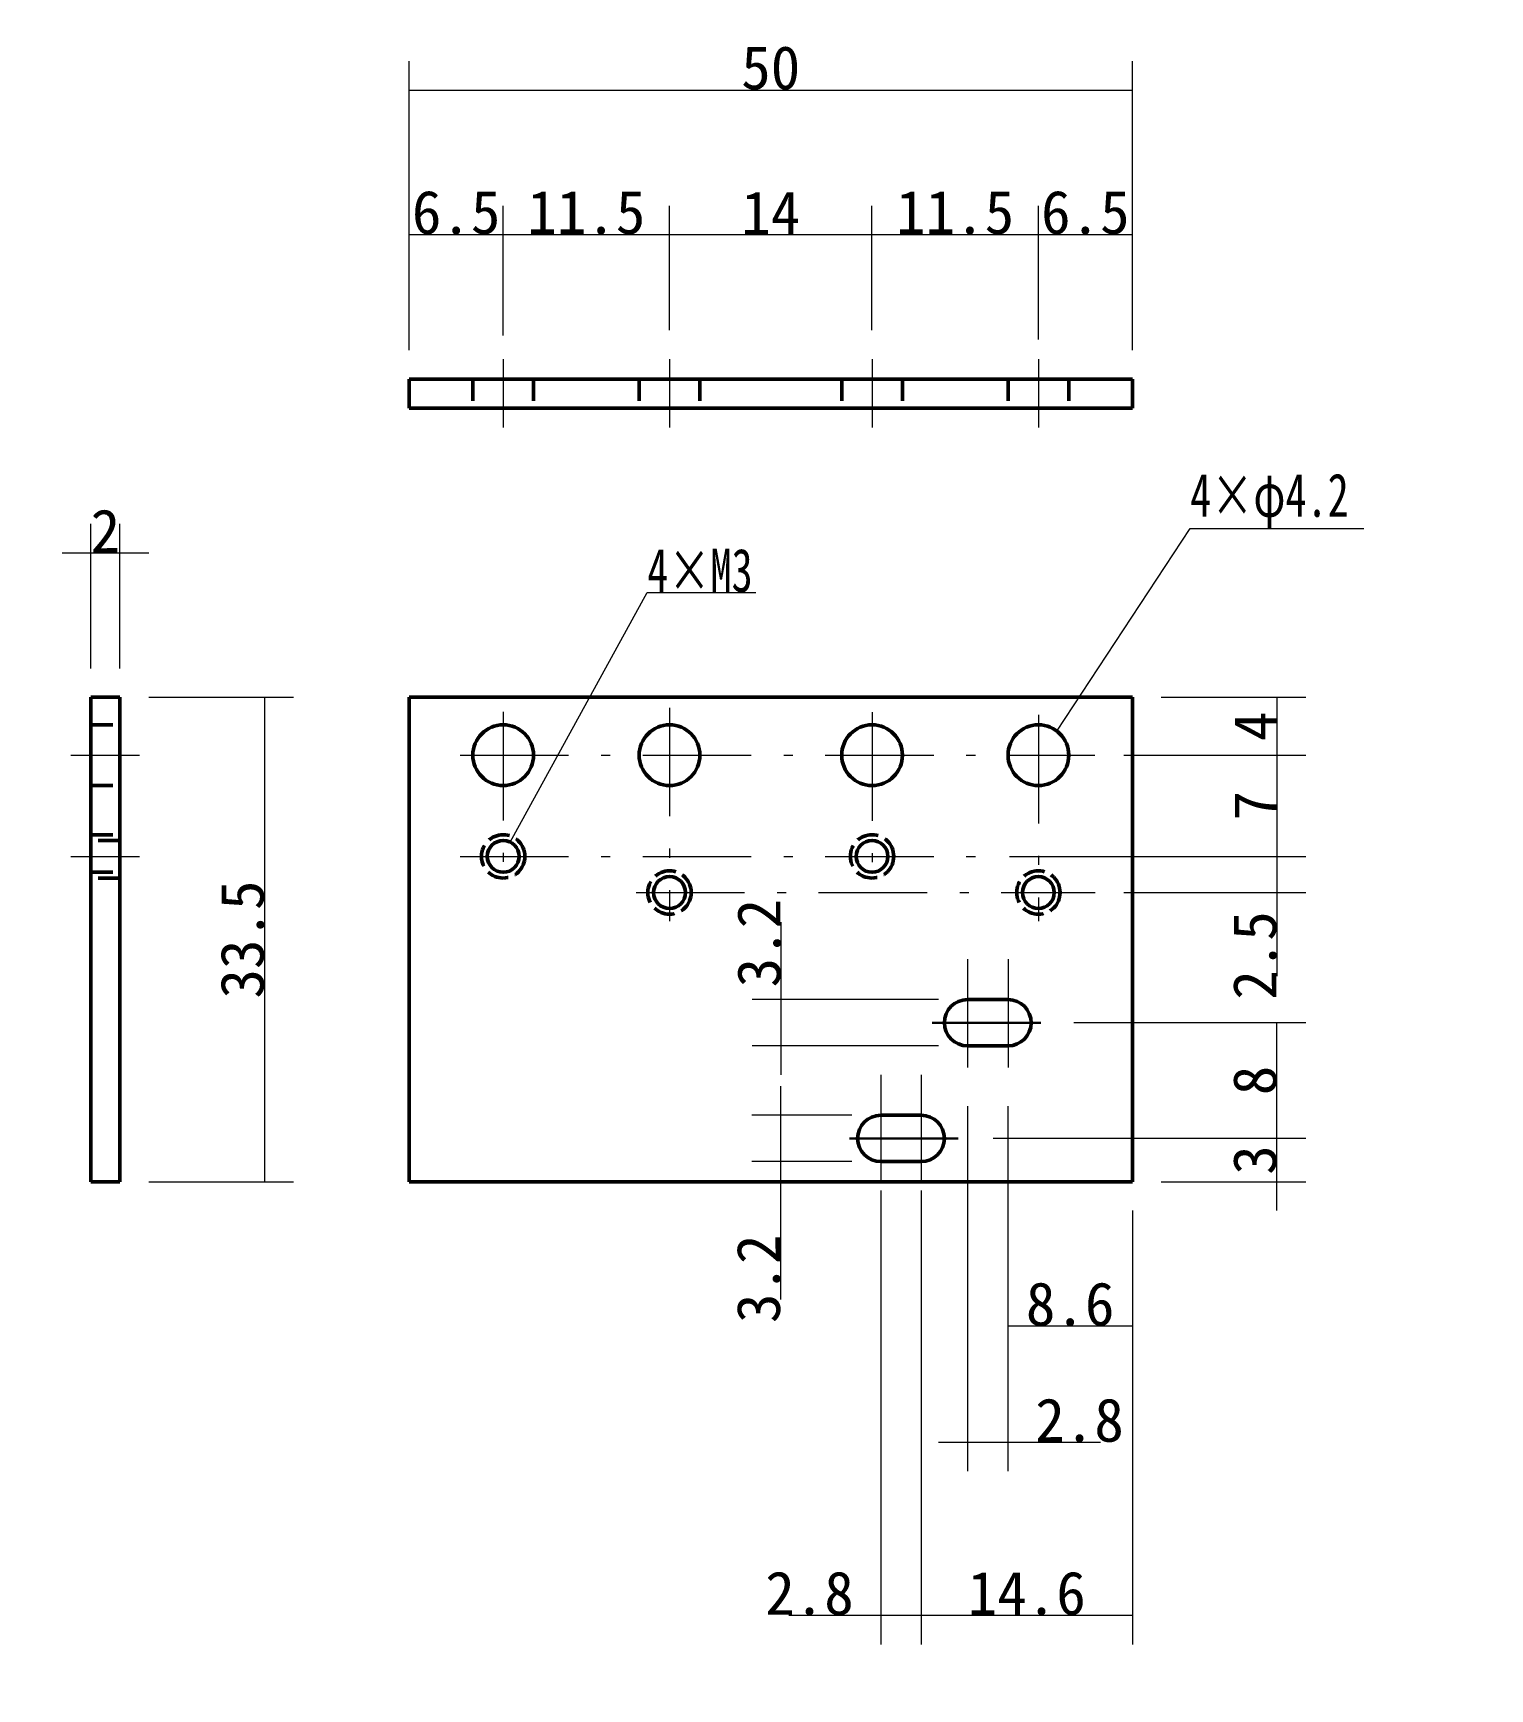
# Model space of a CAD drawing. Header units: millimetres. Extents: x 29 to 130, y -17 to 97.
import ezdxf

# ---------------------------------------------------------------- set-up
doc = ezdxf.new("R2010")
doc.units = ezdxf.units.MM
doc.header["$LTSCALE"] = 0.25
doc.linetypes.add('DASHDOT', pattern=[50.5, 30, -9, 2.5, -9])
doc.linetypes.add('DOT', pattern=[8, 6, -2])
doc.layers.add('1', color=7, linetype='Continuous', lineweight=9)
doc.layers.add('19', color=52, linetype='Continuous', lineweight=9)
doc.styles.get("Standard").update_dxf_attribs({"font": 'txt', "bigfont": 'bigfont'})
doc.styles.add('ＭＳ 明朝', font='')
doc.styles.get('ＭＳ 明朝').set_extended_font_data('ＭＳ 明朝')
doc.dimstyles.get("Standard").update_dxf_attribs({"dimtxt": 0.18, "dimasz": 0.18, "dimexe": 0.18, "dimexo": 0.0625, "dimgap": 0.09, "dimtad": 0, "dimtih": 1, "dimtoh": 1, "dimdec": 4, "dimzin": 0, "dimdsep": 46, "dimtxsty": 'Standard', "dimcen": 0.09, "dimadec": 0, "dimazin": 0, "dimtfac": 1, "dimtdec": 4, "dimtofl": 0, "dimtmove": 0, "dimatfit": 3, "dimfxl": 1, "dimtolj": 1, "dimtzin": 0, "dimarcsym": 0})

# ---------------------------------------------------------------- blocks, each defined once
blk = doc.blocks.new('*G16')
at = {"layer": '19', "color": 52, "linetype": 'Continuous', "lineweight": 50}
for p, q in [((55.1, 51.53), (105.1, 51.53)), ((55.1, 18.03), (55.1, 51.53)), ((105.1, 51.53), (105.1, 18.03)), ((105.1, 18.03), (55.1, 18.03))]:
    blk.add_line(p, q, dxfattribs=at)
blk = doc.blocks.new('*G17')
at = {"layer": '19', "color": 52, "linetype": 'Continuous', "lineweight": 50}
for p, q in [((33.1, 18.03), (33.1, 51.53)), ((33.1, 51.53), (35.1, 51.53)), ((35.1, 51.53), (35.1, 18.03)), ((35.1, 18.03), (33.1, 18.03))]:
    blk.add_line(p, q, dxfattribs=at)
blk = doc.blocks.new('*G18')
at = {"layer": '19', "color": 52, "linetype": 'Continuous', "lineweight": 50}
for p, q in [((55.1, 73.53), (55.1, 71.53)), ((105.1, 73.53), (55.1, 73.53)), ((105.1, 71.53), (105.1, 73.53)), ((55.1, 71.53), (105.1, 71.53))]:
    blk.add_line(p, q, dxfattribs=at)
blk = doc.blocks.new('_ARROWFILLED')
at = {"color": 0}
blk.add_solid([(0, 0), (-1, -0.17), (-1, 0.17), (0, 0)], dxfattribs=at)
blk = doc.blocks.new('Dim1')
at = {"layer": '1', "color": 7, "linetype": 'Continuous', "lineweight": 9}
for p, q in [((61.6, 76.91), (61.6, 85.53)), ((73.1, 76.91), (73.1, 85.53)), ((61.6, 83.53), (73.1, 83.53))]:
    blk.add_line(p, q, dxfattribs=at)
for p, rotation in [((61.6, 83.53), 179.9999999999998), ((73.1, 83.53), 359.9999999999997)]:
    blk.add_blockref('_ARROWFILLED', p, dxfattribs=dict(at, rotation=rotation))
at = {"layer": '1', "color": 7, "linetype": 'Continuous', "lineweight": 9, "insert": (67.35, 83.53), "char_height": 3, "width": 43.5714, "attachment_point": 8, "style": 'ＭＳ 明朝'}
blk.add_mtext('11.5', dxfattribs=at)
blk = doc.blocks.new('Dim2')
at = {"layer": '1', "color": 7, "linetype": 'Continuous', "lineweight": 9}
for p, q in [((73.1, 76.91), (73.1, 85.53)), ((87.1, 76.91), (87.1, 85.53)), ((73.1, 83.53), (87.1, 83.53))]:
    blk.add_line(p, q, dxfattribs=at)
for p, rotation in [((73.1, 83.53), 179.9999999999998), ((87.1, 83.53), 359.9999999999997)]:
    blk.add_blockref('_ARROWFILLED', p, dxfattribs=dict(at, rotation=rotation))
at = {"layer": '1', "color": 7, "linetype": 'Continuous', "lineweight": 9, "insert": (80.1, 83.53), "char_height": 3, "width": 22.8571, "attachment_point": 8, "style": 'ＭＳ 明朝'}
blk.add_mtext('14', dxfattribs=at)
blk = doc.blocks.new('Dim3')
at = {"layer": '1', "color": 7, "linetype": 'Continuous', "lineweight": 9}
for p, q in [((87.1, 76.91), (87.1, 85.53)), ((98.6, 76.91), (98.6, 85.53)), ((87.1, 83.53), (98.6, 83.53))]:
    blk.add_line(p, q, dxfattribs=at)
for p, rotation in [((87.1, 83.53), 179.9999999999998), ((98.6, 83.53), 359.9999999999997)]:
    blk.add_blockref('_ARROWFILLED', p, dxfattribs=dict(at, rotation=rotation))
at = {"layer": '1', "color": 7, "linetype": 'Continuous', "lineweight": 9, "insert": (92.85, 83.53), "char_height": 3, "width": 43.5714, "attachment_point": 8, "style": 'ＭＳ 明朝'}
blk.add_mtext('11.5', dxfattribs=at)
blk = doc.blocks.new('Dim4')
at = {"layer": '1', "color": 7, "linetype": 'Continuous', "lineweight": 9}
for p, q in [((98.6, 76.28), (98.6, 85.53)), ((105.1, 75.53), (105.1, 85.53)), ((98.6, 83.53), (105.1, 83.53))]:
    blk.add_line(p, q, dxfattribs=at)
for p, rotation in [((98.6, 83.53), 179.9999999999998), ((105.1, 83.53), 359.9999999999997)]:
    blk.add_blockref('_ARROWFILLED', p, dxfattribs=dict(at, rotation=rotation))
at = {"layer": '1', "color": 7, "linetype": 'Continuous', "lineweight": 9, "insert": (101.85, 83.53), "char_height": 3, "width": 30.7143, "attachment_point": 8, "style": 'ＭＳ 明朝'}
blk.add_mtext('6.5', dxfattribs=at)
blk = doc.blocks.new('Dim5')
at = {"layer": '1', "color": 7, "linetype": 'Continuous', "lineweight": 9}
for p, q in [((55.1, 75.53), (55.1, 85.53)), ((61.6, 76.55), (61.6, 85.53)), ((55.1, 83.53), (61.6, 83.53))]:
    blk.add_line(p, q, dxfattribs=at)
for p, rotation in [((55.1, 83.53), 179.9999999999998), ((61.6, 83.53), 359.9999999999997)]:
    blk.add_blockref('_ARROWFILLED', p, dxfattribs=dict(at, rotation=rotation))
at = {"layer": '1', "color": 7, "linetype": 'Continuous', "lineweight": 9, "insert": (58.35, 83.53), "char_height": 3, "width": 30.7143, "attachment_point": 8, "style": 'ＭＳ 明朝'}
blk.add_mtext('6.5', dxfattribs=at)
blk = doc.blocks.new('Dim6')
at = {"layer": '1', "color": 7, "linetype": 'Continuous', "lineweight": 9}
for p, q in [((33.1, 53.53), (33.1, 63.53)), ((35.1, 53.53), (35.1, 63.53)), ((31.1, 61.53), (37.1, 61.53))]:
    blk.add_line(p, q, dxfattribs=at)
for p, rotation in [((33.1, 61.53), 359.9999999999997), ((35.1, 61.53), 179.9999999999995)]:
    blk.add_blockref('_ARROWFILLED', p, dxfattribs=dict(at, rotation=rotation))
at = {"layer": '1', "color": 7, "linetype": 'Continuous', "lineweight": 9, "insert": (34.1, 61.53), "char_height": 3, "width": 10, "attachment_point": 8, "style": 'ＭＳ 明朝'}
blk.add_mtext('2', dxfattribs=at)
blk = doc.blocks.new('Dim7')
at = {"layer": '1', "color": 7, "linetype": 'Continuous', "lineweight": 9}
for p, q in [((107.1, 51.53), (117.1, 51.53)), ((115.1, 51.53), (115.1, 47.53)), ((104.51, 47.53), (117.1, 47.53))]:
    blk.add_line(p, q, dxfattribs=at)
for p, rotation in [((115.1, 51.53), 89.99999999999991), ((115.1, 47.53), 269.9999999999998)]:
    blk.add_blockref('_ARROWFILLED', p, dxfattribs=dict(at, rotation=rotation))
at = {"layer": '1', "color": 7, "linetype": 'Continuous', "lineweight": 9, "insert": (115.1, 49.53), "char_height": 3, "width": 10.7143, "attachment_point": 8, "rotation": 90, "style": 'ＭＳ 明朝'}
blk.add_mtext('4', dxfattribs=at)
blk = doc.blocks.new('Dim8')
at = {"layer": '1', "color": 7, "linetype": 'Continuous', "lineweight": 9}
for p, q in [((104.51, 47.53), (117.1, 47.53)), ((115.1, 47.53), (115.1, 40.53)), ((96.61, 40.53), (117.1, 40.53))]:
    blk.add_line(p, q, dxfattribs=at)
for p, rotation in [((115.1, 47.53), 89.99999999999991), ((115.1, 40.53), 269.9999999999998)]:
    blk.add_blockref('_ARROWFILLED', p, dxfattribs=dict(at, rotation=rotation))
at = {"layer": '1', "color": 7, "linetype": 'Continuous', "lineweight": 9, "insert": (115.1, 44.03), "char_height": 3, "width": 10, "attachment_point": 8, "rotation": 90, "style": 'ＭＳ 明朝'}
blk.add_mtext('7', dxfattribs=at)
blk = doc.blocks.new('Dim9')
at = {"layer": '1', "color": 7, "linetype": 'Continuous', "lineweight": 9}
for p, q in [((115.1, 42.53), (115.1, 32.24)), ((96.61, 40.53), (117.1, 40.53)), ((104.52, 38.03), (117.1, 38.03))]:
    blk.add_line(p, q, dxfattribs=at)
for p, rotation in [((115.1, 40.53), 269.9999999999998), ((115.1, 38.03), 89.99999999999959)]:
    blk.add_blockref('_ARROWFILLED', p, dxfattribs=dict(at, rotation=rotation))
at = {"layer": '1', "color": 7, "linetype": 'Continuous', "lineweight": 9, "insert": (115.1, 36.74), "char_height": 3, "width": 31.4286, "attachment_point": 9, "rotation": 90, "style": 'ＭＳ 明朝'}
blk.add_mtext('2.5', dxfattribs=at)
blk = doc.blocks.new('Dim10')
at = {"layer": '1', "color": 7, "linetype": 'Continuous', "lineweight": 9}
for p, q in [((55.1, 75.53), (55.1, 95.53)), ((105.1, 75.53), (105.1, 95.53)), ((55.1, 93.53), (105.1, 93.53))]:
    blk.add_line(p, q, dxfattribs=at)
for p, rotation in [((55.1, 93.53), 179.9999999999998), ((105.1, 93.53), 359.9999999999997)]:
    blk.add_blockref('_ARROWFILLED', p, dxfattribs=dict(at, rotation=rotation))
at = {"layer": '1', "color": 7, "linetype": 'Continuous', "lineweight": 9, "insert": (80.1, 93.53), "char_height": 3, "width": 24.2857, "attachment_point": 8, "style": 'ＭＳ 明朝'}
blk.add_mtext('50', dxfattribs=at)
blk = doc.blocks.new('Dim11')
at = {"layer": '1', "color": 7, "linetype": 'Continuous', "lineweight": 9}
for p, q in [((37.1, 51.53), (47.1, 51.53)), ((45.1, 51.53), (45.1, 18.03)), ((37.1, 18.03), (47.1, 18.03))]:
    blk.add_line(p, q, dxfattribs=at)
for p, rotation in [((45.1, 51.53), 89.99999999999987), ((45.1, 18.03), 269.9999999999999)]:
    blk.add_blockref('_ARROWFILLED', p, dxfattribs=dict(at, rotation=rotation))
at = {"layer": '1', "color": 7, "linetype": 'Continuous', "lineweight": 9, "insert": (45.1, 34.78), "char_height": 3, "width": 45.7143, "attachment_point": 8, "rotation": 90, "style": 'ＭＳ 明朝'}
blk.add_mtext('33.5', dxfattribs=at)
blk = doc.blocks.new('Dim12')
at = {"layer": '1', "color": 7, "linetype": 'Continuous', "lineweight": 9}
for p, q in [((115.1, 16.03), (115.1, 23.03)), ((95.48, 21.03), (117.1, 21.03)), ((107.1, 18.03), (117.1, 18.03))]:
    blk.add_line(p, q, dxfattribs=at)
for p, rotation in [((115.1, 21.03), 269.9999999999998), ((115.1, 18.03), 89.99999999999959)]:
    blk.add_blockref('_ARROWFILLED', p, dxfattribs=dict(at, rotation=rotation))
at = {"layer": '1', "color": 7, "linetype": 'Continuous', "lineweight": 9, "insert": (115.1, 19.53), "char_height": 3, "width": 10, "attachment_point": 8, "rotation": 90, "style": 'ＭＳ 明朝'}
blk.add_mtext('3', dxfattribs=at)
blk = doc.blocks.new('Dim13')
at = {"layer": '1', "color": 7, "linetype": 'Continuous', "lineweight": 9}
for p, q in [((101.05, 29.03), (117.1, 29.03)), ((115.1, 21.03), (115.1, 29.03)), ((95.7, 21.03), (117.1, 21.03))]:
    blk.add_line(p, q, dxfattribs=at)
for p, rotation in [((115.1, 29.03), 89.99999999999991), ((115.1, 21.03), 269.9999999999998)]:
    blk.add_blockref('_ARROWFILLED', p, dxfattribs=dict(at, rotation=rotation))
at = {"layer": '1', "color": 7, "linetype": 'Continuous', "lineweight": 9, "insert": (115.1, 25.03), "char_height": 3, "width": 10, "attachment_point": 8, "rotation": 90, "style": 'ＭＳ 明朝'}
blk.add_mtext('8', dxfattribs=at)
blk = doc.blocks.new('Dim14')
at = {"layer": '1', "color": 7, "linetype": 'Continuous', "lineweight": 9}
for p, q in [((96.5, 23.25), (96.5, 6.03)), ((105.1, 16.03), (105.1, 6.03)), ((105.1, 8.03), (96.5, 8.03))]:
    blk.add_line(p, q, dxfattribs=at)
for p, rotation in [((96.5, 8.03), 179.9999999999998), ((105.1, 8.03), 359.9999999999997)]:
    blk.add_blockref('_ARROWFILLED', p, dxfattribs=dict(at, rotation=rotation))
at = {"layer": '1', "color": 7, "linetype": 'Continuous', "lineweight": 9, "insert": (100.8, 8.03), "char_height": 3, "width": 31.4286, "attachment_point": 8, "style": 'ＭＳ 明朝'}
blk.add_mtext('8.6', dxfattribs=at)
blk = doc.blocks.new('Dim15')
at = {"layer": '1', "color": 7, "linetype": 'Continuous', "lineweight": 9}
for p, q in [((87.7, 17.43), (87.7, -13.97)), ((90.5, 17.43), (90.5, -13.97)), ((92.5, -11.97), (81.34, -11.97))]:
    blk.add_line(p, q, dxfattribs=at)
for p, rotation in [((87.7, -11.97), 359.9999999999997), ((90.5, -11.97), 179.9999999999995)]:
    blk.add_blockref('_ARROWFILLED', p, dxfattribs=dict(at, rotation=rotation))
at = {"layer": '1', "color": 7, "linetype": 'Continuous', "lineweight": 9, "insert": (85.84, -11.97), "char_height": 3, "width": 31.4286, "attachment_point": 9, "style": 'ＭＳ 明朝'}
blk.add_mtext('2.8', dxfattribs=at)
blk = doc.blocks.new('Dim16')
at = {"layer": '1', "color": 7, "linetype": 'Continuous', "lineweight": 9}
for p, q in [((93.7, 23.25), (93.7, -2)), ((96.5, 23.25), (96.5, -2)), ((102.89, 0), (91.7, 0))]:
    blk.add_line(p, q, dxfattribs=at)
for p, rotation in [((93.7, 0), 359.9999999999995), ((96.5, 0), 179.9999999999999)]:
    blk.add_blockref('_ARROWFILLED', p, dxfattribs=dict(at, rotation=rotation))
at = {"layer": '1', "color": 7, "linetype": 'Continuous', "lineweight": 9, "insert": (98.39, 0), "char_height": 3, "width": 31.4286, "attachment_point": 7, "style": 'ＭＳ 明朝'}
blk.add_mtext('2.8', dxfattribs=at)
blk = doc.blocks.new('Dim17')
at = {"layer": '1', "color": 7, "linetype": 'Continuous', "lineweight": 9}
for p, q in [((90.5, 15.25), (90.5, -13.97)), ((105.1, 16.03), (105.1, -13.97)), ((105.1, -11.97), (90.5, -11.97))]:
    blk.add_line(p, q, dxfattribs=at)
for p, rotation in [((90.5, -11.97), 179.9999999999998), ((105.1, -11.97), 359.9999999999997)]:
    blk.add_blockref('_ARROWFILLED', p, dxfattribs=dict(at, rotation=rotation))
at = {"layer": '1', "color": 7, "linetype": 'Continuous', "lineweight": 9, "insert": (97.8, -11.97), "char_height": 3, "width": 43.5714, "attachment_point": 8, "style": 'ＭＳ 明朝'}
blk.add_mtext('14.6', dxfattribs=at)
blk = doc.blocks.new('Dim18')
at = {"layer": '1', "color": 7, "linetype": 'Continuous', "lineweight": 9}
for p, q in [((80.79, 9.88), (80.79, 24.63)), ((85.7, 22.63), (78.79, 22.63)), ((85.7, 19.43), (78.79, 19.43))]:
    blk.add_line(p, q, dxfattribs=at)
for p, rotation in [((80.79, 22.63), 269.9999999999998), ((80.79, 19.43), 89.99999999999959)]:
    blk.add_blockref('_ARROWFILLED', p, dxfattribs=dict(at, rotation=rotation))
at = {"layer": '1', "color": 7, "linetype": 'Continuous', "lineweight": 9, "insert": (80.79, 14.38), "char_height": 3, "width": 31.4286, "attachment_point": 9, "rotation": 90, "style": 'ＭＳ 明朝'}
blk.add_mtext('3.2', dxfattribs=at)
blk = doc.blocks.new('Dim19')
at = {"layer": '1', "color": 7, "linetype": 'Continuous', "lineweight": 9}
for p, q in [((80.82, 25.43), (80.82, 35.97)), ((91.7, 30.63), (78.82, 30.63)), ((91.7, 27.43), (78.82, 27.43))]:
    blk.add_line(p, q, dxfattribs=at)
for p, rotation in [((80.82, 30.63), 269.9999999999998), ((80.82, 27.43), 89.99999999999959)]:
    blk.add_blockref('_ARROWFILLED', p, dxfattribs=dict(at, rotation=rotation))
at = {"layer": '1', "color": 7, "linetype": 'Continuous', "lineweight": 9, "insert": (80.82, 31.47), "char_height": 3, "width": 31.4286, "attachment_point": 7, "rotation": 90, "style": 'ＭＳ 明朝'}
blk.add_mtext('3.2', dxfattribs=at)

msp = doc.modelspace()

# ---------------------------------------------------------------- linework, layer by layer
at = {"layer": '1', "color": 7, "linetype": 'Continuous', "lineweight": 9}
for points in [[(99.875, 49.198), (109.096, 63.198), (121.096, 63.198)], [(62.086, 41.515), (71.561, 58.767), (79.061, 58.767)]]:
    msp.add_lwpolyline(points, dxfattribs=at)
at = {"layer": '19', "color": 52, "linetype": 'DASHDOT', "lineweight": 9}
for p, q in [((61.603, 74.913), (61.603, 70.184)), ((73.103, 74.913), (73.103, 70.184)), ((87.103, 74.913), (87.103, 70.184)), ((98.603, 74.913), (98.603, 70.184)), ((61.603, 50.515), (61.603, 38.542)), ((73.103, 50.812), (73.103, 36.042)), ((87.103, 50.497), (87.103, 38.542)), ((98.603, 50.313), (98.603, 36.042)), ((31.717, 47.527), (36.446, 47.527)), ((58.621, 47.527), (102.506, 47.527)), ((31.717, 40.527), (36.446, 40.527)), ((58.621, 40.527), (94.605, 40.527)), ((70.787, 38.027), (102.525, 38.027)), ((93.703, 33.416), (93.703, 25.253)), ((96.503, 33.416), (96.503, 25.253)), ((87.703, 25.416), (87.703, 17.253)), ((90.503, 25.416), (90.503, 17.253))]:
    msp.add_line(p, q, dxfattribs=at)
at = {"layer": '19', "color": 52, "linetype": 'DOT', "lineweight": 50}
for p, q in [((59.503, 73.527), (59.503, 71.527)), ((63.703, 73.527), (63.703, 71.527)), ((71.003, 73.527), (71.003, 71.527)), ((75.203, 73.527), (75.203, 71.527)), ((85.003, 73.527), (85.003, 71.527)), ((89.203, 73.527), (89.203, 71.527)), ((96.503, 73.527), (96.503, 71.527)), ((100.703, 73.527), (100.703, 71.527)), ((33.103, 49.627), (35.103, 49.627)), ((33.103, 45.427), (35.103, 45.427)), ((33.103, 42.027), (35.103, 42.027)), ((35.103, 41.627), (33.103, 41.627)), ((33.103, 39.427), (35.103, 39.427)), ((35.103, 39.027), (33.103, 39.027))]:
    msp.add_line(p, q, dxfattribs=at)
at = {"layer": '19', "color": 52, "linetype": 'Continuous', "lineweight": 50}
for p, q in [((93.703, 30.627), (96.503, 30.627)), ((93.703, 27.427), (96.503, 27.427)), ((87.703, 22.627), (90.503, 22.627)), ((87.703, 19.427), (90.503, 19.427))]:
    msp.add_line(p, q, dxfattribs=at)
at = {"layer": '19', "color": 52, "linetype": 'DASHDOT', "lineweight": 30}
for p, q in [((91.266, 29.027), (99.048, 29.027)), ((85.549, 21.027), (93.483, 21.027))]:
    msp.add_line(p, q, dxfattribs=at)
at = {"layer": '19', "color": 52, "linetype": 'Continuous', "lineweight": 50}
for centre, radius in [((61.603, 47.527), 2.1), ((73.103, 47.527), 2.1), ((87.103, 47.527), 2.1), ((98.603, 47.527), 2.1), ((61.603, 40.527), 1.1), ((87.103, 40.527), 1.1), ((73.103, 38.027), 1.1), ((98.603, 38.027), 1.1)]:
    msp.add_circle(centre, radius, dxfattribs=at)
at = {"layer": '19', "color": 52, "linetype": 'DOT', "lineweight": 50}
for centre in [(61.603, 40.527), (87.103, 40.527), (73.103, 38.027), (98.603, 38.027)]:
    msp.add_circle(centre, 1.5, dxfattribs=at)
at = {"layer": '19', "color": 52, "linetype": 'Continuous', "lineweight": 50}
for centre, start, end in [((93.703, 29.027), 90, 270), ((96.503, 29.027), 270, 90), ((87.703, 21.027), 90, 270), ((90.503, 21.027), 270, 90)]:
    msp.add_arc(centre, 1.6, start, end, dxfattribs=at)

# ---------------------------------------------------------------- block references
for name in ['*G18', '*G17', '*G16']:
    msp.add_blockref(name, (0, 0))
at = {"layer": '1', "color": 7, "linetype": 'Continuous', "lineweight": 9}
for p, rotation in [((99.875, 49.198), 236.6277136494026), ((62.086, 41.515), 241.2228038554996)]:
    msp.add_blockref('_ARROWFILLED', p, dxfattribs=dict(at, rotation=rotation))

# ---------------------------------------------------------------- texts
at = {"layer": '1', "color": 7, "linetype": 'Continuous', "lineweight": 9, "char_height": 3, "attachment_point": 7}
for s, insert, width in [('{\\fＭＳ 明朝;\\W0.714286;4×φ4.2}', (109.096, 63.198), 17.37136), ('{\\fＭＳ 明朝;\\W0.714286;4×M3}', (71.561, 58.767), 10.69451)]:
    msp.add_mtext(s, dxfattribs=dict(at, insert=insert, width=width))

# ---------------------------------------------------------------- dimensions: what is measured, and where the dimension line sits
at = {"layer": '1', "color": 7, "linetype": 'Continuous', "lineweight": 9}
for base, p1, p2, picture, middle in [((105.103, 93.527), (55.103, 73.527), (105.103, 73.527), 'Dim10', (80.103, 93.527)), ((61.603, 83.527), (55.103, 73.527), (61.603, 74.546), 'Dim5', (58.353, 83.527)), ((73.103, 83.527), (61.603, 74.913), (73.103, 74.913), 'Dim1', (67.353, 83.527)), ((87.103, 83.527), (73.103, 74.913), (87.103, 74.913), 'Dim2', (80.103, 83.527)), ((98.603, 83.527), (87.103, 74.913), (98.603, 74.913), 'Dim3', (92.853, 83.527)), ((105.103, 83.527), (98.603, 74.276), (105.103, 73.527), 'Dim4', (101.853, 83.527)), ((35.103, 61.527), (33.103, 51.527), (35.103, 51.527), 'Dim6', (34.103, 61.527))]:
    dim = msp.add_linear_dim(base=base, p1=p1, p2=p2, dimstyle='Standard', override={"dimscale": 1, "dimtxt": 3, "dimasz": 1, "dimexe": 2, "dimexo": 2, "dimgap": 0, "dimtad": 1, "dimtih": 0, "dimtoh": 0, "dimdec": 2, "dimzin": 8, "dimtxsty": 'ＭＳ 明朝', "dimsah": 1, "dimse1": 0, "dimse2": 0, "dimtix": 0, "dimtofl": 1, "dimtmove": 1, "dimatfit": 2, "dimtzin": 8}, dxfattribs=at)
    dim.commit()
    dim.dimension.update_dxf_attribs({"geometry": picture, "text_midpoint": middle, "dimtype": 160})
for base, p1, p2, angle, picture, middle in [((80.818, 30.627), (93.703, 27.427), (93.703, 30.627), 90, 'Dim19', (80.818, 33.717)), ((115.103, 29.027), (93.703, 21.027), (99.048, 29.027), 90, 'Dim13', (115.103, 25.027)), ((96.503, 8.027), (105.103, 18.027), (96.503, 25.253), 180, 'Dim14', (100.803, 8.027)), ((93.703, 0), (96.503, 25.253), (93.703, 25.253), 180, 'Dim16', (100.64, 0)), ((80.787, 22.627), (87.703, 19.427), (87.703, 22.627), 90, 'Dim18', (80.787, 12.131)), ((115.103, 21.027), (105.103, 18.027), (93.483, 21.027), 90, 'Dim12', (115.103, 19.527)), ((87.703, -11.973), (90.503, 19.427), (87.703, 19.427), 180, 'Dim15', (83.592, -11.973)), ((90.503, -11.973), (105.103, 18.027), (90.503, 17.253), 180, 'Dim17', (97.803, -11.973))]:
    dim = msp.add_linear_dim(base=base, p1=p1, p2=p2, angle=angle, dimstyle='Standard', override={"dimscale": 1, "dimtxt": 3, "dimasz": 1, "dimexe": 2, "dimexo": 2, "dimgap": 0, "dimtad": 1, "dimtih": 0, "dimtoh": 0, "dimdec": 2, "dimzin": 8, "dimtxsty": 'ＭＳ 明朝', "dimsah": 1, "dimse1": 0, "dimse2": 0, "dimtix": 0, "dimtofl": 1, "dimtmove": 1, "dimatfit": 2, "dimtzin": 8}, dxfattribs=at)
    dim.commit()
    dim.dimension.update_dxf_attribs({"geometry": picture, "text_midpoint": middle, "dimtype": 160})
for base, p1, p2, picture, middle in [((45.103, 18.027), (35.103, 51.527), (35.103, 18.027), 'Dim11', (45.103, 34.777)), ((115.103, 47.527), (105.103, 51.527), (102.506, 47.527), 'Dim7', (115.103, 49.527)), ((115.103, 40.527), (102.506, 47.527), (94.605, 40.527), 'Dim8', (115.103, 44.027)), ((115.103, 38.027), (94.605, 40.527), (102.525, 38.027), 'Dim9', (115.103, 34.492))]:
    dim = msp.add_linear_dim(base=base, p1=p1, p2=p2, angle=270, dimstyle='Standard', override={"dimscale": 1, "dimtxt": 3, "dimasz": 1, "dimexe": 2, "dimexo": 2, "dimgap": 0, "dimtad": 1, "dimtih": 0, "dimtoh": 0, "dimdec": 2, "dimzin": 8, "dimtxsty": 'ＭＳ 明朝', "dimsah": 1, "dimse1": 0, "dimse2": 0, "dimtix": 0, "dimtofl": 1, "dimtmove": 1, "dimatfit": 2, "dimtzin": 8}, dxfattribs=at)
    dim.commit()
    dim.dimension.update_dxf_attribs({"geometry": picture, "text_midpoint": middle, "dimtype": 160, "text_rotation": 90})

doc.saveas('drawing.dxf')
